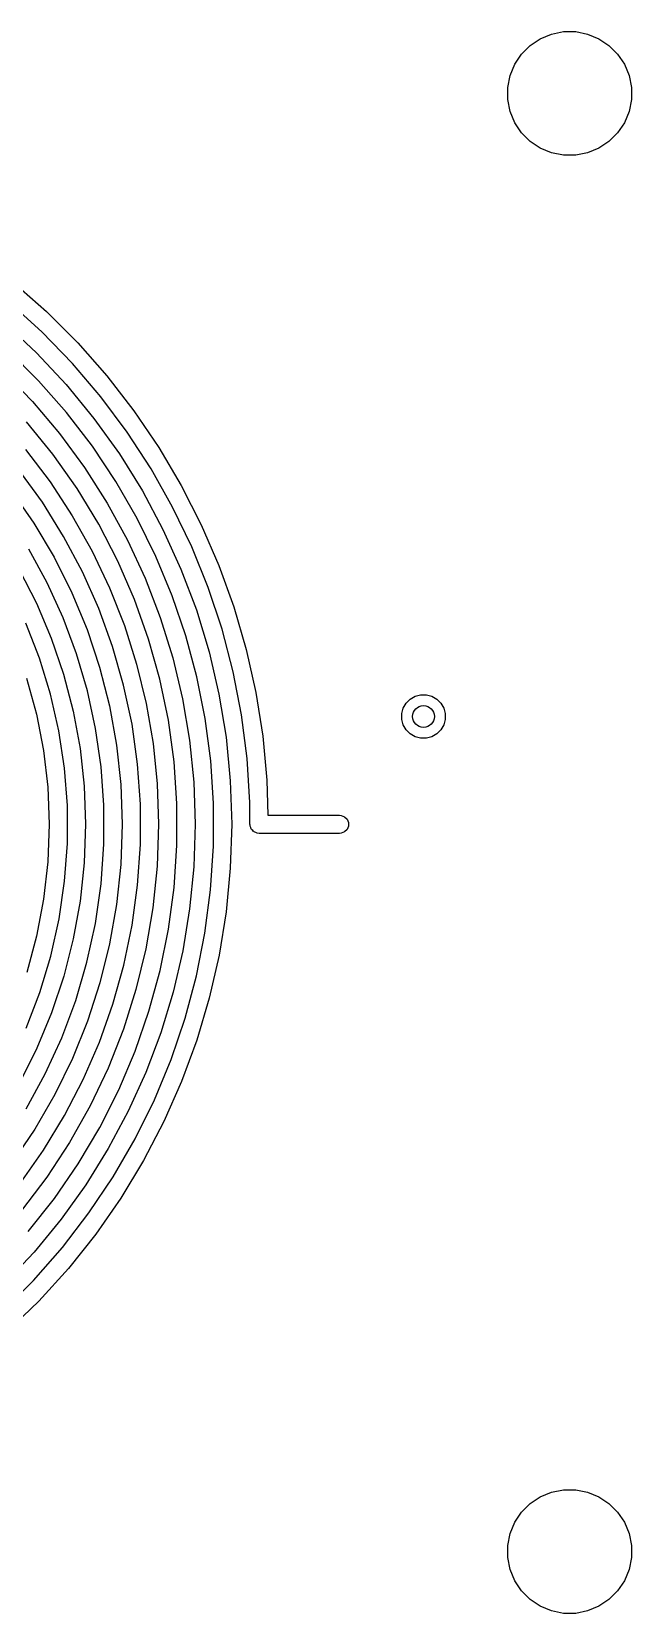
# Model space of a CAD drawing. Extents: x 25 to 275, y -107 to -24.
# Drawn here: x 71.64 to 79.85, y -45.8 to -24.15 of the extents above; entities that cross this region are included whole.
import ezdxf

# ---------------------------------------------------------------- set-up
doc = ezdxf.new("R2010")
doc.units = 0
doc.layers.add('BLACK', color=7, linetype='CONTINUOUS')

msp = doc.modelspace()

# ---------------------------------------------------------------- linework, layer by layer
at = {"layer": 'BLACK', "linetype": 'CONTINUOUS'}
for p, q in [((78.599313, -24.250367), (78.753258, -24.186601)), ((78.753258, -24.186601), (78.916685, -24.154093)), ((78.916685, -24.154093), (79.083315, -24.154093)), ((79.083315, -24.154093), (79.246742, -24.186601)), ((79.246742, -24.186601), (79.400687, -24.250367)), ((78.342941, -24.460766), (78.460766, -24.342941)), ((78.460766, -24.342941), (78.599313, -24.250367)), ((79.400687, -24.250367), (79.539234, -24.342941)), ((79.539234, -24.342941), (79.657059, -24.460766)), ((78.186601, -24.753258), (78.250367, -24.599313)), ((78.250367, -24.599313), (78.342941, -24.460766)), ((79.657059, -24.460766), (79.749633, -24.599313)), ((79.749633, -24.599313), (79.813399, -24.753258)), ((78.154093, -24.916685), (78.186601, -24.753258)), ((79.813399, -24.753258), (79.845907, -24.916685)), ((78.154093, -25.083315), (78.154093, -24.916685)), ((78.186601, -25.246742), (78.154093, -25.083315)), ((79.845907, -25.083315), (79.813399, -25.246742)), ((79.845907, -24.916685), (79.845907, -25.083315)), ((78.250367, -25.400687), (78.186601, -25.246742)), ((79.813399, -25.246742), (79.749633, -25.400687)), ((78.342941, -25.539234), (78.250367, -25.400687)), ((79.749633, -25.400687), (79.657059, -25.539234)), ((78.460766, -25.657059), (78.342941, -25.539234)), ((78.599313, -25.749633), (78.460766, -25.657059)), ((78.753258, -25.813399), (78.599313, -25.749633)), ((79.400687, -25.749633), (79.246742, -25.813399)), ((79.539234, -25.657059), (79.400687, -25.749633)), ((79.657059, -25.539234), (79.539234, -25.657059)), ((78.916685, -25.845907), (78.753258, -25.813399)), ((79.083315, -25.845907), (78.916685, -25.845907)), ((79.246742, -25.813399), (79.083315, -25.845907)), ((71.385206, -27.58381), (71.838766, -27.983677)), ((71.775376, -28.262013), (71.330265, -27.857775)), ((71.838766, -27.983677), (72.266323, -28.411234)), ((71.266531, -28.139462), (71.702349, -28.547651)), ((72.193674, -28.693939), (71.775376, -28.262013)), ((71.731013, -28.929869), (71.320131, -28.518987)), ((71.702349, -28.547651), (72.110538, -28.983469)), ((72.266323, -28.411234), (72.66619, -28.864794)), ((72.583438, -29.151779), (72.193674, -28.693939)), ((71.246035, -28.800146), (71.646749, -29.214482)), ((72.114143, -29.366744), (71.731013, -28.929869)), ((72.110538, -28.983469), (72.489349, -29.445052)), ((72.66619, -28.864794), (73.036789, -29.342567)), ((71.646749, -29.214482), (72.018895, -29.654657)), ((72.943067, -29.633649), (72.583438, -29.151779)), ((72.467879, -29.827741), (72.114143, -29.366744)), ((73.036789, -29.342567), (73.376656, -29.842667)), ((71.927135, -29.936569), (71.566028, -29.492709)), ((72.489349, -29.445052), (72.83716, -29.930422)), ((73.271084, -30.137572), (72.943067, -29.633649)), ((72.018895, -29.654657), (72.360808, -30.118706)), ((72.790706, -30.310887), (72.467879, -29.827741)), ((73.376656, -29.842667), (73.684452, -30.363121)), ((71.552654, -29.87241), (71.88788, -30.314472)), ((72.25711, -30.404036), (71.927135, -29.936569)), ((72.83716, -29.930422), (73.152482, -30.4375)), ((71.78265, -30.593672), (71.459367, -30.148711)), ((72.360808, -30.118706), (72.670964, -30.604556)), ((73.566141, -30.661475), (73.271084, -30.137572)), ((71.354127, -30.430508), (71.664558, -30.877614)), ((71.88788, -30.314472), (72.192158, -30.77838)), ((72.554414, -30.892933), (72.25711, -30.404036)), ((73.081244, -30.814113), (72.790706, -30.310887)), ((73.152482, -30.4375), (73.433964, -30.964116)), ((73.684452, -30.363121), (73.95896, -30.901874)), ((72.074107, -31.0601), (71.78265, -30.593672)), ((72.670964, -30.604556), (72.947975, -31.110038)), ((73.827025, -31.203206), (73.566141, -30.661475)), ((71.664558, -30.877614), (71.942302, -31.345726)), ((72.192158, -30.77838), (72.464067, -31.261972)), ((72.817662, -31.400978), (72.554414, -30.892933)), ((73.338247, -31.335263), (73.081244, -30.814113)), ((73.95896, -30.901874), (74.199099, -31.456801)), ((72.332317, -31.545723), (72.074107, -31.0601)), ((72.947975, -31.110038), (73.190605, -31.632893)), ((73.433964, -30.964116), (73.680401, -31.508014)), ((71.849116, -31.696718), (71.596649, -31.234359)), ((71.942302, -31.345726), (72.185944, -31.832461)), ((72.464067, -31.261972), (72.702342, -31.762991)), ((73.560614, -31.872106), (73.338247, -31.335263)), ((74.052664, -31.760538), (73.827025, -31.203206)), ((71.463352, -31.512898), (71.701319, -31.975746)), ((72.556023, -32.048175), (72.332317, -31.545723)), ((73.045626, -31.925804), (72.817662, -31.400978)), ((73.680401, -31.508014), (73.890737, -32.066865)), ((74.199099, -31.456801), (74.403919, -32.025711)), ((72.067956, -32.17591), (71.849116, -31.696718)), ((72.702342, -31.762991), (72.90587, -32.279103)), ((73.190605, -31.632893), (73.397771, -32.170786)), ((74.242131, -32.331183), (74.052664, -31.760538)), ((71.701319, -31.975746), (71.904865, -32.45473)), ((72.185944, -31.832461), (72.394242, -32.335336)), ((73.237244, -32.464963), (73.045626, -31.925804)), ((73.747395, -32.422343), (73.560614, -31.872106)), ((74.403919, -32.025711), (74.572613, -32.60636)), ((72.252053, -32.669493), (72.067956, -32.17591)), ((72.744135, -32.565008), (72.556023, -32.048175)), ((73.397771, -32.170786), (73.568547, -32.721315)), ((73.890737, -32.066865), (74.064073, -32.638276)), ((71.743739, -32.727742), (71.555775, -32.248818)), ((71.904865, -32.45473), (72.072904, -32.947294)), ((72.394242, -32.335336), (72.566134, -32.851789)), ((72.90587, -32.279103), (73.073703, -32.807901)), ((73.897788, -32.983619), (73.747395, -32.422343)), ((74.394647, -32.912794), (74.242131, -32.331183)), ((72.400469, -33.174952), (72.252053, -32.669493)), ((72.895736, -33.093704), (72.744135, -32.565008)), ((73.39162, -33.015941), (73.237244, -32.464963)), ((74.064073, -32.638276), (74.199666, -33.219801)), ((74.572613, -32.60636), (74.704515, -33.196455)), ((71.895387, -33.219374), (71.743739, -32.727742)), ((72.566134, -32.851789), (72.700745, -33.37919)), ((73.073703, -32.807901), (73.205058, -33.34692)), ((73.568547, -32.721315), (73.70217, -33.282021)), ((71.566251, -33.001101), (71.700732, -33.490471)), ((72.072904, -32.947294), (72.204541, -33.45081)), ((73.010088, -33.631687), (72.895736, -33.093704)), ((73.508037, -33.576171), (73.39162, -33.015941)), ((74.01115, -33.553528), (73.897788, -32.983619)), ((74.509586, -33.502982), (74.394647, -32.912794)), ((72.009872, -33.720963), (71.895387, -33.219374)), ((72.512447, -33.68971), (72.400469, -33.174952)), ((73.70217, -33.282021), (73.798043, -33.8504)), ((74.199666, -33.219801), (74.296934, -33.808948)), ((74.704515, -33.196455), (74.799104, -33.793668)), ((76.761994, -33.342372), (76.817372, -33.286994)), ((76.817372, -33.286994), (76.885195, -33.247836)), ((76.885195, -33.247836), (76.960842, -33.227567)), ((76.960842, -33.227567), (77.039158, -33.227567)), ((77.039158, -33.227567), (77.114805, -33.247836)), ((77.114805, -33.247836), (77.182628, -33.286994)), ((77.182628, -33.286994), (77.238006, -33.342372)), ((71.700732, -33.490471), (71.797358, -33.988698)), ((72.204541, -33.45081), (72.299071, -33.962592)), ((72.700745, -33.37919), (72.797388, -33.914849)), ((73.205058, -33.34692), (73.299323, -33.893646)), ((74.586476, -34.099321), (74.509586, -33.502982)), ((76.702567, -33.485842), (76.722836, -33.410195)), ((76.702567, -33.564158), (76.702567, -33.485842)), ((76.722836, -33.410195), (76.761994, -33.342372)), ((77.238006, -33.342372), (77.277164, -33.410195)), ((77.277164, -33.410195), (77.297433, -33.485842)), ((77.297433, -33.485842), (77.297433, -33.564158)), ((72.086552, -34.229706), (72.009872, -33.720963)), ((72.587419, -34.211146), (72.512447, -33.68971)), ((73.086634, -34.176337), (73.010088, -33.631687)), ((73.585952, -34.143038), (73.508037, -33.576171)), ((74.086996, -34.129632), (74.01115, -33.553528)), ((76.722836, -33.639805), (76.702567, -33.564158)), ((76.761994, -33.707628), (76.722836, -33.639805)), ((76.817372, -33.763006), (76.761994, -33.707628)), ((77.238006, -33.707628), (77.182628, -33.763006)), ((77.277164, -33.639805), (77.238006, -33.707628)), ((77.297433, -33.564158), (77.277164, -33.639805)), ((72.299071, -33.962592), (72.355993, -34.479908)), ((72.797388, -33.914849), (72.855572, -34.456039)), ((73.299323, -33.893646), (73.356059, -34.44553)), ((73.798043, -33.8504), (73.855739, -34.423914)), ((74.296934, -33.808948), (74.355463, -34.403196)), ((74.799104, -33.793668), (74.856007, -34.395641)), ((76.885195, -33.802164), (76.817372, -33.763006)), ((76.960842, -33.822433), (76.885195, -33.802164)), ((77.039158, -33.822433), (76.960842, -33.822433)), ((77.114805, -33.802164), (77.039158, -33.822433)), ((77.182628, -33.763006), (77.114805, -33.802164)), ((71.797358, -33.988698), (71.855561, -34.492861)), ((73.125, -34.724999), (73.086634, -34.176337)), ((73.625, -34.713901), (73.585952, -34.143038)), ((74.125, -34.709463), (74.086996, -34.129632)), ((74.625, -34.699362), (74.586476, -34.099321)), ((72.125, -34.742756), (72.086552, -34.229706)), ((72.625, -34.736601), (72.587419, -34.211146)), ((74.355463, -34.403196), (74.375, -35)), ((74.856007, -34.395641), (74.871072, -34.875)), ((71.855561, -34.492861), (71.875, -35)), ((72.355993, -34.479908), (72.375, -35)), ((72.855572, -34.456039), (72.875, -35)), ((73.356059, -34.44553), (73.375, -35)), ((73.855739, -34.423914), (73.875, -35)), ((72.125, -35), (72.125, -34.742756)), ((72.625, -35), (72.625, -34.736601)), ((73.125, -35), (73.125, -34.724999)), ((73.625, -35), (73.625, -34.713901)), ((74.125, -35), (74.125, -34.709463)), ((74.625, -35), (74.625, -34.699362)), ((71.875, -35), (71.855776, -35.513769)), ((72.125, -35.260393), (72.125, -35)), ((72.375, -35), (72.356209, -35.526126)), ((72.625, -35.272328), (72.625, -35)), ((72.875, -35), (72.855817, -35.549332)), ((73.125, -35.277558), (73.125, -35)), ((73.375, -35), (73.355476, -35.57153)), ((73.625, -35.288365), (73.625, -35)), ((73.875, -35), (73.855998, -35.580453)), ((74.125, -35.298722), (74.125, -35)), ((74.375, -35), (74.355738, -35.600658)), ((74.627402, -35.010523), (74.625, -35)), ((74.627402, -35.024386), (74.627402, -35.010523)), ((74.634449, -35.041401), (74.627402, -35.024386)), ((74.637379, -35.054235), (74.634449, -35.041401)), ((74.642344, -35.060461), (74.637379, -35.054235)), ((74.871072, -34.875), (75.85, -34.875)), ((75.85, -34.875), (75.874386, -34.877402)), ((75.874386, -34.877402), (75.919446, -34.896066)), ((75.919446, -34.896066), (75.953934, -34.930554)), ((75.953934, -34.930554), (75.972598, -34.975614)), ((75.972598, -35.024386), (75.953934, -35.069446)), ((75.972598, -34.975614), (75.972598, -35.024386)), ((72.086985, -35.77979), (72.125, -35.260393)), ((72.586145, -35.815595), (72.625, -35.272328)), ((74.646066, -35.069446), (74.642344, -35.060461)), ((74.663066, -35.086446), (74.646066, -35.069446)), ((74.672064, -35.097729), (74.663066, -35.086446)), ((74.676471, -35.099851), (74.672064, -35.097729)), ((74.680554, -35.103934), (74.676471, -35.099851)), ((74.711968, -35.116945), (74.680554, -35.103934)), ((74.722185, -35.121866), (74.711968, -35.116945)), ((74.723847, -35.121866), (74.722185, -35.121866)), ((74.725614, -35.122598), (74.723847, -35.121866)), ((74.75, -35.125), (74.725614, -35.122598)), ((75.85, -35.125), (74.75, -35.125)), ((75.874386, -35.122598), (75.85, -35.125)), ((75.919446, -35.103934), (75.874386, -35.122598)), ((75.953934, -35.069446), (75.919446, -35.103934)), ((73.087117, -35.831381), (73.125, -35.277558)), ((73.586478, -35.863808), (73.625, -35.288365)), ((74.085925, -35.894886), (74.125, -35.298722)), ((71.855776, -35.513769), (71.798212, -36.024666)), ((72.356209, -35.526126), (72.299933, -36.049572)), ((72.855817, -35.549332), (72.798361, -36.095988)), ((73.355476, -35.57153), (73.296995, -36.140396)), ((73.855998, -35.580453), (73.799073, -36.15842)), ((74.355738, -35.600658), (74.298031, -36.198848)), ((72.011158, -36.295027), (72.086985, -35.77979)), ((72.508633, -36.354706), (72.586145, -35.815595)), ((73.011529, -36.381327), (73.087117, -35.831381)), ((73.509608, -36.435392), (73.586478, -35.863808)), ((74.007943, -36.487217), (74.085925, -35.894886)), ((71.798212, -36.024666), (71.702629, -36.529831)), ((72.299933, -36.049572), (72.206458, -36.567669)), ((72.798361, -36.095988), (72.702912, -36.637305)), ((73.296995, -36.140396), (73.199829, -36.703944)), ((71.897924, -36.803354), (72.011158, -36.295027)), ((72.392858, -36.886914), (72.508633, -36.354706)), ((73.799073, -36.15842), (73.704469, -36.731427)), ((74.298031, -36.198848), (74.202117, -36.792112)), ((71.702629, -36.529831), (71.569563, -37.026442)), ((72.206458, -36.567669), (72.076261, -37.077778)), ((72.898587, -36.924833), (73.011529, -36.381327)), ((73.394731, -37.000566), (73.509608, -36.435392)), ((73.891388, -37.073181), (74.007943, -36.487217)), ((72.702912, -36.637305), (72.569936, -37.170644)), ((73.199829, -36.703944), (73.064432, -37.259548)), ((73.704469, -36.731427), (73.572592, -37.297019)), ((71.747886, -37.302059), (71.897924, -36.803354)), ((72.239411, -37.409507), (72.392858, -36.886914)), ((72.748818, -37.459364), (72.898587, -36.924833)), ((73.242362, -37.556805), (73.394731, -37.000566)), ((74.202117, -36.792112), (74.068389, -37.378012)), ((72.076261, -37.077778), (71.910004, -37.577298)), ((72.569936, -37.170644), (72.400079, -37.693409)), ((73.736758, -37.650267), (73.891388, -37.073181)), ((71.561845, -37.788482), (71.747886, -37.302059)), ((72.049073, -37.919822), (72.239411, -37.409507)), ((73.064432, -37.259548), (72.891435, -37.804617)), ((73.572592, -37.297019), (73.404005, -37.852775)), ((74.068389, -37.378012), (73.897398, -37.95414)), ((71.910004, -37.577298), (71.708536, -38.063686)), ((72.562921, -37.982429), (72.748818, -37.459364)), ((73.05318, -38.101624), (73.242362, -37.556805)), ((73.544716, -38.216003), (73.736758, -37.650267)), ((72.400079, -37.693409), (72.19417, -38.203051)), ((72.891435, -37.804617), (72.681645, -38.336609)), ((73.404005, -37.852775), (73.199431, -38.396315)), ((71.708536, -38.063686), (71.472883, -38.534461)), ((71.822815, -38.415258), (72.049073, -37.919822)), ((72.341762, -38.491588), (72.562921, -37.982429)), ((73.897398, -37.95414), (73.689845, -38.518128)), ((72.19417, -38.203051), (71.953212, -38.697089)), ((72.82803, -38.632591), (73.05318, -38.101624)), ((73.316085, -38.767969), (73.544716, -38.216003)), ((71.56179, -38.89329), (71.822815, -38.415258)), ((72.086372, -38.984468), (72.341762, -38.491588)), ((72.681645, -38.336609), (72.436039, -38.853045)), ((73.199431, -38.396315), (72.959746, -38.925312)), ((73.689845, -38.518128), (73.446583, -39.06766)), ((71.953212, -38.697089), (71.678379, -39.173114)), ((72.567919, -39.147334), (72.82803, -38.632591)), ((72.436039, -38.853045), (72.155763, -39.351516)), ((72.959746, -38.925312), (72.685975, -39.4375)), ((73.051842, -39.303799), (73.316085, -38.767969)), ((71.797942, -39.458771), (72.086372, -38.984468)), ((72.274008, -39.643553), (72.567919, -39.147334)), ((73.446583, -39.06766), (73.168613, -39.600477)), ((71.678379, -39.173114), (71.371009, -39.628809)), ((72.155763, -39.351516), (71.842123, -39.829698)), ((72.753121, -39.8212), (73.051842, -39.303799)), ((71.477818, -39.912284), (71.797942, -39.458771)), ((72.685975, -39.4375), (72.379293, -39.930686)), ((73.168613, -39.600477), (72.857076, -40.11439)), ((71.947609, -40.119034), (72.274008, -39.643553)), ((71.842123, -39.829698), (71.496582, -40.285362)), ((72.379293, -39.930686), (72.041011, -40.402758)), ((72.421199, -40.317956), (72.753121, -39.8212)), ((71.59018, -40.571652), (71.947609, -40.119034)), ((72.857076, -40.11439), (72.513253, -40.607286)), ((72.041011, -40.402758), (71.672578, -40.851694)), ((72.057499, -40.79194), (72.421199, -40.317956)), ((72.513253, -40.607286), (72.138556, -41.077141)), ((71.672578, -40.851694), (71.275573, -41.275573)), ((71.663577, -41.241121), (72.057499, -40.79194)), ((72.138556, -41.077141), (71.734525, -41.522024)), ((71.241121, -41.663577), (71.663577, -41.241121)), ((71.734525, -41.522024), (71.302821, -41.940106)), ((78.599313, -44.200367), (78.753258, -44.136601)), ((78.753258, -44.136601), (78.916685, -44.104093)), ((78.916685, -44.104093), (79.083315, -44.104093)), ((79.083315, -44.104093), (79.246742, -44.136601)), ((79.246742, -44.136601), (79.400687, -44.200367)), ((78.342941, -44.410766), (78.460766, -44.292941)), ((78.460766, -44.292941), (78.599313, -44.200367)), ((79.400687, -44.200367), (79.539234, -44.292941)), ((79.539234, -44.292941), (79.657059, -44.410766)), ((78.186601, -44.703258), (78.250367, -44.549313)), ((78.250367, -44.549313), (78.342941, -44.410766)), ((79.657059, -44.410766), (79.749633, -44.549313)), ((79.749633, -44.549313), (79.813399, -44.703258)), ((78.154093, -44.866685), (78.186601, -44.703258)), ((79.813399, -44.703258), (79.845907, -44.866685)), ((78.154093, -45.033315), (78.154093, -44.866685)), ((79.845907, -44.866685), (79.845907, -45.033315)), ((78.186601, -45.196742), (78.154093, -45.033315)), ((78.250367, -45.350687), (78.186601, -45.196742)), ((79.813399, -45.196742), (79.749633, -45.350687)), ((79.845907, -45.033315), (79.813399, -45.196742)), ((78.342941, -45.489234), (78.250367, -45.350687)), ((79.749633, -45.350687), (79.657059, -45.489234)), ((78.460766, -45.607059), (78.342941, -45.489234)), ((78.599313, -45.699633), (78.460766, -45.607059)), ((79.539234, -45.607059), (79.400687, -45.699633)), ((79.657059, -45.489234), (79.539234, -45.607059)), ((78.753258, -45.763399), (78.599313, -45.699633)), ((78.916685, -45.795907), (78.753258, -45.763399)), ((79.083315, -45.795907), (78.916685, -45.795907)), ((79.246742, -45.763399), (79.083315, -45.795907)), ((79.400687, -45.699633), (79.246742, -45.763399))]:
    msp.add_line(p, q, dxfattribs=at)
at = {"layer": 'BLACK'}
msp.add_circle((77, -33.525), 0.15, dxfattribs=at)

doc.saveas('drawing.dxf')
